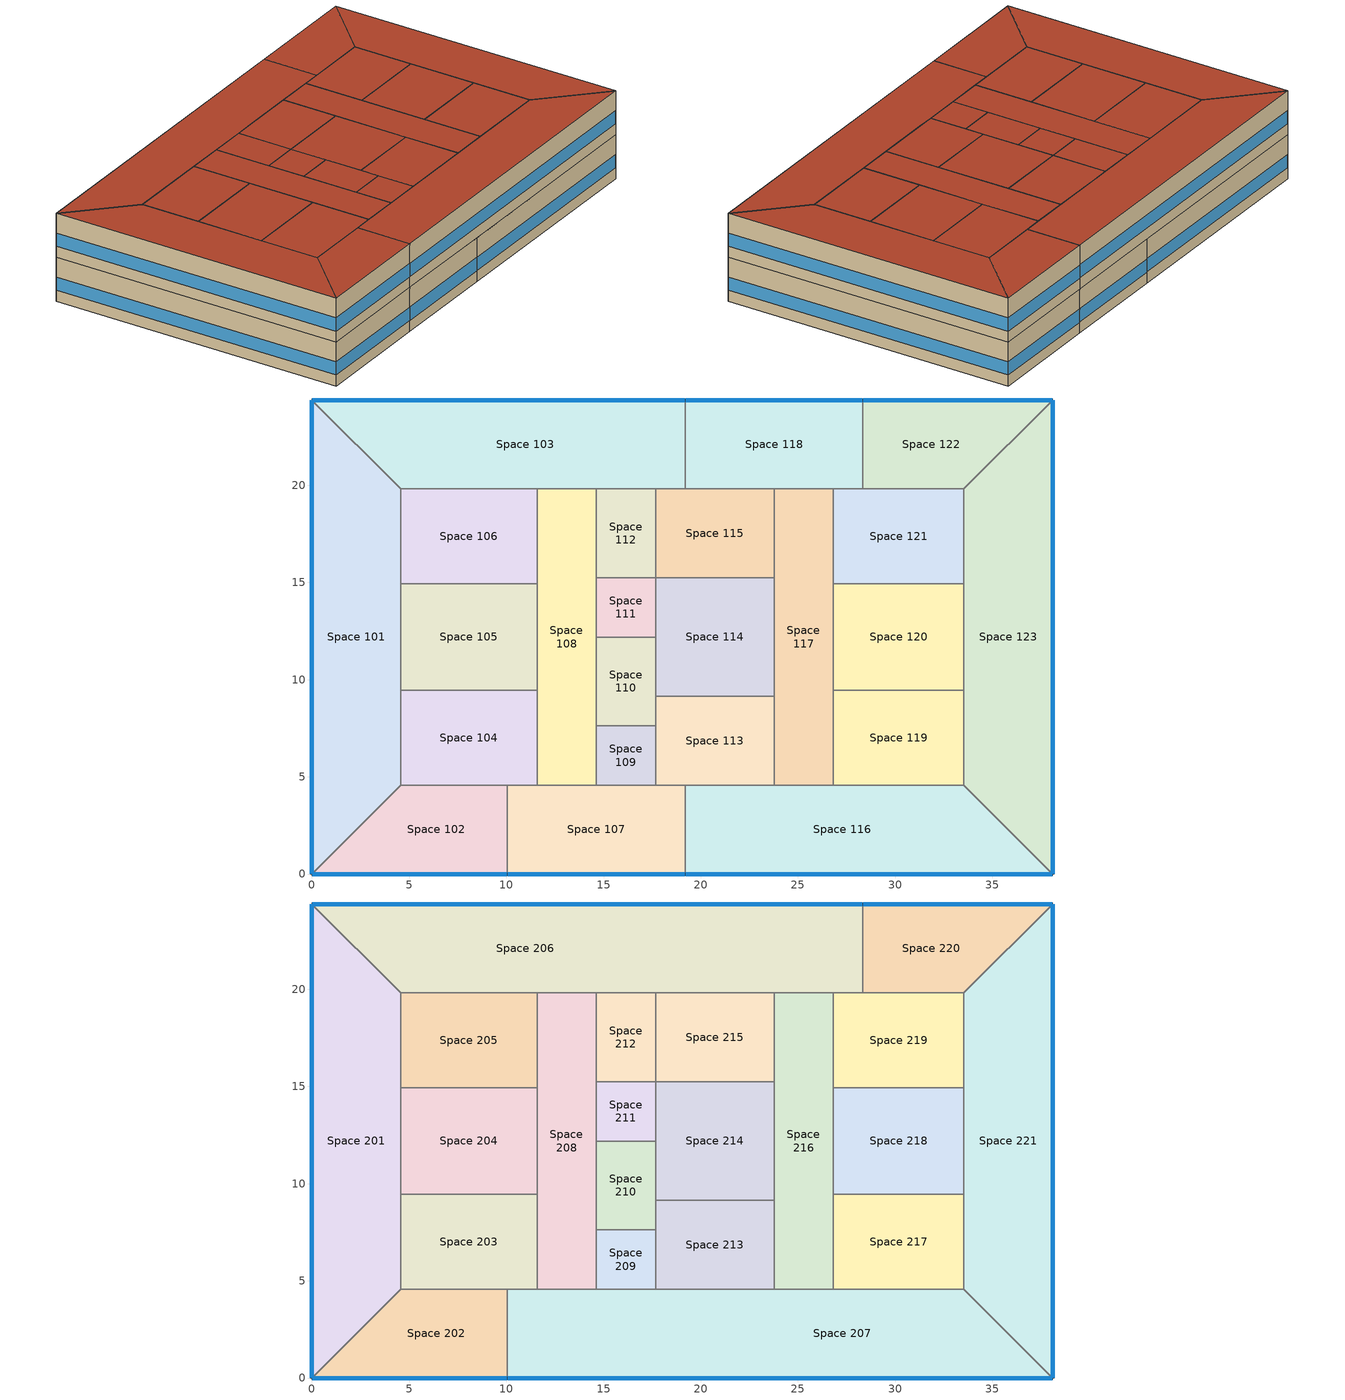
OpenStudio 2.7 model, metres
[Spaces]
Space 120
 floor ground: 33.53,14.94 33.53,9.45 26.82,9.45 26.82,14.94 z0
 wall to Space 123: 33.53,9.45 33.53,14.94 z0:3.66
 wall to Space 119: 26.82,9.45 33.53,9.45 z0:3.66
 wall to Space 117: 26.82,14.94 26.82,9.45 z0:3.66
 wall to Space 121: 33.53,14.94 26.82,14.94 z0:3.66
Space 118
 floor ground: 28.35,24.38 28.35,19.81 26.82,19.81 23.77,19.81 19.2,19.81 19.2,24.38 z0
 wall outside: 28.35,24.38 19.2,24.38 z0:3.66
 wall to Space 121: 26.82,19.81 28.35,19.81 z0:3.66
 wall to Space 117: 23.77,19.81 26.82,19.81 z0:3.66
 wall to Space 115: 19.2,19.81 23.77,19.81 z0:3.66
 wall to Space 122: 28.35,19.81 28.35,24.38 z0:3.66
 wall to Space 103: 19.2,24.38 19.2,19.81 z0:3.66
 window: 28.32,24.38 19.23,24.38 z0.91:2.02
Space 112
 floor ground: 17.68,19.81 17.68,15.24 14.63,15.24 14.63,19.81 z0
 wall to Space 108: 14.63,19.81 14.63,15.24 z0:3.66
 wall to Space 103: 17.68,19.81 14.63,19.81 z0:3.66
 wall to Space 115: 17.68,15.24 17.68,19.81 z0:3.66
 wall to Space 111: 14.63,15.24 17.68,15.24 z0:3.66
Space 115
 floor ground: 23.77,19.81 23.77,15.24 17.68,15.24 17.68,19.81 19.2,19.81 z0
 wall to Space 117: 23.77,15.24 23.77,19.81 z0:3.66
 wall to Space 114: 17.68,15.24 23.77,15.24 z0:3.66
 wall to Space 103: 19.2,19.81 17.68,19.81 z0:3.66
Space 114
 floor ground: 23.77,15.24 23.77,9.14 17.68,9.14 17.68,12.19 17.68,15.24 z0
 wall to Space 110: 17.68,12.19 17.68,9.14 z0:3.66
 wall to Space 111: 17.68,15.24 17.68,12.19 z0:3.66
 wall to Space 117: 23.77,9.14 23.77,15.24 z0:3.66
 wall to Space 113: 17.68,9.14 23.77,9.14 z0:3.66
Space 113
 floor ground: 23.77,9.14 23.77,4.57 19.2,4.57 17.68,4.57 17.68,7.62 17.68,9.14 z0
 wall to Space 116: 19.2,4.57 23.77,4.57 z0:3.66
 wall to Space 107: 17.68,4.57 19.2,4.57 z0:3.66
 wall to Space 109: 17.68,7.62 17.68,4.57 z0:3.66
 wall to Space 110: 17.68,9.14 17.68,7.62 z0:3.66
 wall to Space 117: 23.77,4.57 23.77,9.14 z0:3.66
Space 123
 floor ground: 38.1,24.38 38.1,0 33.53,4.57 33.53,9.45 33.53,14.94 33.53,19.81 z0
 wall outside: 38.1,0 38.1,24.38 z0:3.66
 wall to Space 116: 33.53,4.57 38.1,0 z0:3.66
 wall to Space 119: 33.53,9.45 33.53,4.57 z0:3.66
 wall to Space 121: 33.53,19.81 33.53,14.94 z0:3.66
 wall to Space 122: 38.1,24.38 33.53,19.81 z0:3.66
 window: 38.1,0.03 38.1,24.36 z0.91:2.01
Space 121
 floor ground: 33.53,19.81 33.53,14.94 26.82,14.94 26.82,19.81 28.35,19.81 z0
 wall to Space 117: 26.82,19.81 26.82,14.94 z0:3.66
 wall to Space 122: 33.53,19.81 28.35,19.81 z0:3.66
Space 111
 floor ground: 17.68,15.24 17.68,12.19 14.63,12.19 14.63,15.24 z0
 wall to Space 110: 14.63,12.19 17.68,12.19 z0:3.66
 wall to Space 108: 14.63,15.24 14.63,12.19 z0:3.66
Space 106
 floor ground: 11.58,19.81 11.58,14.94 4.57,14.94 4.57,19.81 z0
 wall to Space 108: 11.58,14.94 11.58,19.81 z0:3.66
 wall to Space 105: 4.57,14.94 11.58,14.94 z0:3.66
 wall to Space 101: 4.57,19.81 4.57,14.94 z0:3.66
 wall to Space 103: 11.58,19.81 4.57,19.81 z0:3.66
Space 108
 floor ground: 14.63,19.81 14.63,15.24 14.63,12.19 14.63,7.62 14.63,4.57 11.58,4.57 11.58,9.45 11.58,14.94 11.58,19.81 z0
 wall to Space 109: 14.63,4.57 14.63,7.62 z0:3.66
 wall to Space 110: 14.63,7.62 14.63,12.19 z0:3.66
 wall to Space 107: 11.58,4.57 14.63,4.57 z0:3.66
 wall to Space 104: 11.58,9.45 11.58,4.57 z0:3.66
 wall to Space 105: 11.58,14.94 11.58,9.45 z0:3.66
 wall to Space 103: 14.63,19.81 11.58,19.81 z0:3.66
Space 116
 floor ground: 19.2,0 19.2,4.57 23.77,4.57 26.82,4.57 33.53,4.57 38.1,0 z0
 wall outside: 19.2,0 38.1,0 z0:3.66
 wall to Space 119: 33.53,4.57 26.82,4.57 z0:3.66
 wall to Space 107: 19.2,4.57 19.2,0 z0:3.66
 wall to Space 117: 26.82,4.57 23.77,4.57 z0:3.66
 window: 19.23,0 38.07,0 z0.91:2.01
Space 105
 floor ground: 11.58,14.94 11.58,9.45 4.57,9.45 4.57,14.94 z0
 wall to Space 104: 4.57,9.45 11.58,9.45 z0:3.66
 wall to Space 101: 4.57,14.94 4.57,9.45 z0:3.66
Space 117
 floor ground: 26.82,19.81 26.82,14.94 26.82,9.45 26.82,4.57 23.77,4.57 23.77,9.14 23.77,15.24 23.77,19.81 z0
 wall to Space 119: 26.82,4.57 26.82,9.45 z0:3.66
Space 109
 floor ground: 17.68,7.62 17.68,4.57 14.63,4.57 14.63,7.62 z0
 wall to Space 110: 17.68,7.62 14.63,7.62 z0:3.66
 wall to Space 107: 14.63,4.57 17.68,4.57 z0:3.66
Space 107
 floor ground: 10.06,0 10.06,4.57 11.58,4.57 14.63,4.57 17.68,4.57 19.2,4.57 19.2,0 z0
 wall outside: 10.06,0 19.2,0 z0:3.66
 wall to Space 102: 10.06,4.57 10.06,0 z0:3.66
 wall to Space 104: 11.58,4.57 10.06,4.57 z0:3.66
 window: 10.08,0 19.18,0 z0.91:2.02
Space 122
 floor ground: 38.1,24.38 33.53,19.81 28.35,19.81 28.35,24.38 z0
 wall outside: 38.1,24.38 28.35,24.38 z0:3.66
 window: 38.07,24.38 28.37,24.38 z0.91:2.02
Space 101
 floor ground: 0,24.38 4.57,19.81 4.57,14.94 4.57,9.45 4.57,4.57 0,0 z0
 wall outside: 0,24.38 0,0 z0:3.66
 wall to Space 104: 4.57,4.57 4.57,9.45 z0:3.66
 wall to Space 102: 0,0 4.57,4.57 z0:3.66
 wall to Space 103: 4.57,19.81 0,24.38 z0:3.66
 window: 0,24.36 0,0.03 z0.91:2.01
Space 102
 floor ground: 0,0 4.57,4.57 10.06,4.57 10.06,0 z0
 wall outside: 0,0 10.06,0 z0:3.66
 wall to Space 104: 10.06,4.57 4.57,4.57 z0:3.66
 window: 0.03,0 10.03,0 z0.91:2.02
Space 104
 floor ground: 11.58,9.45 11.58,4.57 10.06,4.57 4.57,4.57 4.57,9.45 z0
Space 119
 floor ground: 33.53,9.45 33.53,4.57 26.82,4.57 26.82,9.45 z0
Space 103
 floor ground: 17.68,19.81 14.63,19.81 11.58,19.81 4.57,19.81 0,24.38 19.2,24.38 19.2,19.81 z0
 wall outside: 19.2,24.38 0,24.38 z0:3.66
 window: 19.18,24.38 0.03,24.38 z0.91:2.01
Space 110
 floor ground: 17.68,12.19 17.68,9.14 17.68,7.62 14.63,7.62 14.63,12.19 z0
Space 220
 floor to Space 122: 38.1,24.38 33.53,19.81 28.35,19.81 28.35,24.38 z3.66
 wall outside: 38.1,24.38 28.35,24.38 z3.66:7.32
 wall to Space 221: 33.53,19.81 38.1,24.38 z3.66:7.32
 wall to Space 219: 28.35,19.81 33.53,19.81 z3.66:7.32
 wall to Space 206: 28.35,24.38 28.35,19.81 z3.66:7.32
 window: 38.07,24.38 28.37,24.38 z4.57:5.68
 roof outside: 28.35,24.38 28.35,19.81 33.53,19.81 38.1,24.38 z7.32
Space 213
 floor to Space 113: 23.77,9.14 23.77,4.57 19.2,4.57 17.68,4.57 17.68,7.62 17.68,9.14 z3.66
 wall to Space 210: 17.68,9.14 17.68,7.62 z3.66:7.32
 wall to Space 214: 23.77,9.14 17.68,9.14 z3.66:7.32
 wall to Space 216: 23.77,4.57 23.77,9.14 z3.66:7.32
 wall to Space 207: 17.68,4.57 19.2,4.57 23.77,4.57 z3.66:7.32
 wall to Space 209: 17.68,7.62 17.68,4.57 z3.66:7.32
 roof outside: 17.68,9.14 17.68,7.62 17.68,4.57 19.2,4.57 23.77,4.57 23.77,9.14 z7.32
Space 212
 floor to Space 112: 17.68,19.81 17.68,15.24 14.63,15.24 14.63,19.81 z3.66
 wall to Space 215: 17.68,15.24 17.68,19.81 z3.66:7.32
 wall to Space 211: 14.63,15.24 17.68,15.24 z3.66:7.32
 wall to Space 208: 14.63,19.81 14.63,15.24 z3.66:7.32
 wall to Space 206: 17.68,19.81 14.63,19.81 z3.66:7.32
 roof outside: 14.63,19.81 14.63,15.24 17.68,15.24 17.68,19.81 z7.32
Space 210
 floor to Space 110: 17.68,12.19 17.68,9.14 17.68,7.62 14.63,7.62 14.63,12.19 z3.66
 wall to Space 214: 17.68,9.14 17.68,12.19 z3.66:7.32
 wall to Space 211: 17.68,12.19 14.63,12.19 z3.66:7.32
 wall to Space 209: 14.63,7.62 17.68,7.62 z3.66:7.32
 wall to Space 208: 14.63,12.19 14.63,7.62 z3.66:7.32
 roof outside: 14.63,12.19 14.63,7.62 17.68,7.62 17.68,9.14 17.68,12.19 z7.32
Space 209
 floor to Space 109: 17.68,7.62 17.68,4.57 14.63,4.57 14.63,7.62 z3.66
 wall to Space 207: 14.63,4.57 17.68,4.57 z3.66:7.32
 wall to Space 208: 14.63,7.62 14.63,4.57 z3.66:7.32
 roof outside: 14.63,7.62 14.63,4.57 17.68,4.57 17.68,7.62 z7.32
Space 204
 floor to Space 105: 11.58,14.94 11.58,9.45 4.57,9.45 4.57,14.94 z3.66
 wall to Space 208: 11.58,9.45 11.58,14.94 z3.66:7.32
 wall to Space 203: 4.57,9.45 11.58,9.45 z3.66:7.32
 wall to Space 201: 4.57,14.94 4.57,9.45 z3.66:7.32
 wall to Space 205: 11.58,14.94 4.57,14.94 z3.66:7.32
 roof outside: 4.57,14.94 4.57,9.45 11.58,9.45 11.58,14.94 z7.32
Space 201
 floor to Space 101: 0,24.38 4.57,19.81 4.57,14.94 4.57,9.45 4.57,4.57 0,0 z3.66
 wall outside: 0,24.38 0,0 z3.66:7.32
 wall to Space 206: 4.57,19.81 0,24.38 z3.66:7.32
 wall to Space 205: 4.57,14.94 4.57,19.81 z3.66:7.32
 wall to Space 203: 4.57,4.57 4.57,9.45 z3.66:7.32
 wall to Space 202: 0,0 4.57,4.57 z3.66:7.32
 window: 0,24.36 0,0.03 z4.57:5.67
 roof outside: 0,0 4.57,4.57 4.57,9.45 4.57,14.94 4.57,19.81 0,24.38 z7.32
Space 217
 floor to Space 119: 33.53,9.45 33.53,4.57 26.82,4.57 26.82,9.45 z3.66
 wall to Space 221: 33.53,4.57 33.53,9.45 z3.66:7.32
 wall to Space 207: 26.82,4.57 33.53,4.57 z3.66:7.32
 wall to Space 216: 26.82,9.45 26.82,4.57 z3.66:7.32
 wall to Space 218: 33.53,9.45 26.82,9.45 z3.66:7.32
 roof outside: 26.82,9.45 26.82,4.57 33.53,4.57 33.53,9.45 z7.32
Space 221
 floor to Space 123: 38.1,24.38 38.1,0 33.53,4.57 33.53,9.45 33.53,14.94 33.53,19.81 z3.66
 wall outside: 38.1,0 38.1,24.38 z3.66:7.32
 wall to Space 207: 33.53,4.57 38.1,0 z3.66:7.32
 wall to Space 218: 33.53,14.94 33.53,9.45 z3.66:7.32
 wall to Space 219: 33.53,19.81 33.53,14.94 z3.66:7.32
 window: 38.1,0.03 38.1,24.36 z4.57:5.67
 roof outside: 33.53,19.81 33.53,14.94 33.53,9.45 33.53,4.57 38.1,0 38.1,24.38 z7.32
Space 206
 floor to Space 103: 19.2,24.38 19.2,19.81 4.57,19.81 0,24.38 z3.66
 floor to Space 118: 28.35,24.38 28.35,19.81 19.2,19.81 19.2,24.38 z3.66
 wall outside: 28.35,24.38 0,24.38 z3.66:7.32
 wall to Space 216: 23.77,19.81 26.82,19.81 z3.66:7.32
 wall to Space 215: 17.68,19.81 19.2,19.81 23.77,19.81 z3.66:7.32
 wall to Space 208: 11.58,19.81 14.63,19.81 z3.66:7.32
 wall to Space 205: 4.57,19.81 11.58,19.81 z3.66:7.32
 wall to Space 219: 26.82,19.81 28.35,19.81 z3.66:7.32
 window: 28.32,24.38 0.03,24.38 z4.57:5.67
 roof outside: 28.35,19.81 28.35,24.38 0,24.38 4.57,19.81 11.58,19.81 14.63,19.81 17.68,19.81 19.2,19.81 23.77,19.81 26.82,19.81 z7.32
Space 205
 floor to Space 106: 11.58,19.81 11.58,14.94 4.57,14.94 4.57,19.81 z3.66
 wall to Space 208: 11.58,14.94 11.58,19.81 z3.66:7.32
 roof outside: 4.57,19.81 4.57,14.94 11.58,14.94 11.58,19.81 z7.32
Space 214
 floor to Space 114: 23.77,15.24 23.77,9.14 17.68,9.14 17.68,12.19 17.68,15.24 z3.66
 wall to Space 216: 23.77,9.14 23.77,15.24 z3.66:7.32
 wall to Space 211: 17.68,15.24 17.68,12.19 z3.66:7.32
 wall to Space 215: 23.77,15.24 17.68,15.24 z3.66:7.32
 roof outside: 17.68,15.24 17.68,12.19 17.68,9.14 23.77,9.14 23.77,15.24 z7.32
Space 215
 floor to Space 115: 23.77,19.81 23.77,15.24 17.68,15.24 17.68,19.81 19.2,19.81 z3.66
 wall to Space 216: 23.77,15.24 23.77,19.81 z3.66:7.32
 roof outside: 19.2,19.81 17.68,19.81 17.68,15.24 23.77,15.24 23.77,19.81 z7.32
Space 216
 floor to Space 117: 26.82,19.81 26.82,14.94 26.82,9.45 26.82,4.57 23.77,4.57 23.77,9.14 23.77,15.24 23.77,19.81 z3.66
 wall to Space 219: 26.82,14.94 26.82,19.81 z3.66:7.32
 wall to Space 218: 26.82,9.45 26.82,14.94 z3.66:7.32
 wall to Space 207: 23.77,4.57 26.82,4.57 z3.66:7.32
 roof outside: 23.77,19.81 23.77,15.24 23.77,9.14 23.77,4.57 26.82,4.57 26.82,9.45 26.82,14.94 26.82,19.81 z7.32
Space 218
 floor to Space 120: 33.53,14.94 33.53,9.45 26.82,9.45 26.82,14.94 z3.66
 wall to Space 219: 33.53,14.94 26.82,14.94 z3.66:7.32
 roof outside: 26.82,14.94 26.82,9.45 33.53,9.45 33.53,14.94 z7.32
Space 208
 floor to Space 108: 14.63,19.81 14.63,15.24 14.63,12.19 14.63,7.62 14.63,4.57 11.58,4.57 11.58,9.45 11.58,14.94 11.58,19.81 z3.66
 wall to Space 211: 14.63,12.19 14.63,15.24 z3.66:7.32
 wall to Space 207: 11.58,4.57 14.63,4.57 z3.66:7.32
 wall to Space 203: 11.58,9.45 11.58,4.57 z3.66:7.32
 roof outside: 11.58,19.81 11.58,14.94 11.58,9.45 11.58,4.57 14.63,4.57 14.63,7.62 14.63,12.19 14.63,15.24 14.63,19.81 z7.32
Space 211
 floor to Space 111: 17.68,15.24 17.68,12.19 14.63,12.19 14.63,15.24 z3.66
 roof outside: 14.63,15.24 14.63,12.19 17.68,12.19 17.68,15.24 z7.32
Space 219
 floor to Space 121: 33.53,19.81 33.53,14.94 26.82,14.94 26.82,19.81 28.35,19.81 z3.66
 roof outside: 28.35,19.81 26.82,19.81 26.82,14.94 33.53,14.94 33.53,19.81 z7.32
Space 207
 floor to Space 116: 33.53,4.57 38.1,0 19.2,0 19.2,4.57 z3.66
 floor to Space 107: 19.2,4.57 19.2,0 10.06,0 10.06,4.57 z3.66
 wall outside: 10.06,0 38.1,0 z3.66:7.32
 wall to Space 203: 11.58,4.57 10.06,4.57 z3.66:7.32
 wall to Space 202: 10.06,4.57 10.06,0 z3.66:7.32
 window: 10.08,0 38.07,0 z4.57:5.67
 roof outside: 26.82,4.57 23.77,4.57 19.2,4.57 17.68,4.57 14.63,4.57 11.58,4.57 10.06,4.57 10.06,0 38.1,0 33.53,4.57 z7.32
Space 203
 floor to Space 104: 11.58,9.45 11.58,4.57 10.06,4.57 4.57,4.57 4.57,9.45 z3.66
 wall to Space 202: 4.57,4.57 10.06,4.57 z3.66:7.32
 roof outside: 4.57,9.45 4.57,4.57 10.06,4.57 11.58,4.57 11.58,9.45 z7.32
Space 202
 floor to Space 102: 0,0 4.57,4.57 10.06,4.57 10.06,0 z3.66
 wall outside: 0,0 10.06,0 z3.66:7.32
 window: 0.03,0 10.03,0 z4.57:5.67
 roof outside: 10.06,0 10.06,4.57 4.57,4.57 0,0 z7.32
[Building]
Building 1: Default Construction Set=90.1-2004 - Office - ASHRAE 169-2006-5B
[Site]
Chula Vista Brown Field Naas: Latitude {deg}=32.58; Longitude {deg}=-116.98; Time Zone {hr}=-8; Elevation {m}=159
[ClimateZones]
Climate Zone Institution Name 1=ASHRAE; Climate Zone Document Name 1=ANSI/ASHRAE Standard 169; Climate Zone Document Year 1=2006; Climate Zone Value 1=0A; Climate Zone Institution Name 2=CEC; Climate Zone Document Name 2=California Climate Zone Descriptions; Climate Zone Document Year 2=1995; Climate Zone Value 2=1
[Site:WaterMainsTemperature]
Calculation Method=Correlation; Annual Average Outdoor Air Temperature {C}=27.0917; Maximum Difference In Monthly Average Outdoor Air Temperatures {deltaC}=16.8
[SizingPeriod:DesignDay] Barometric Pressure {Pa}=101253; Sky Clearness=0; Rain Indicator=0; Snow Indicator=0; Day of Month=21; Daylight Saving Time Indicator=0; Dry-Bulb Temperature Range Modifier Type=DefaultMultipliers
Name | Maximum Dry-Bulb Temperature {C} | Daily Dry-Bulb Temperature Range {deltaC} | Humidity Indicating Conditions at Maximum Dry-Bulb | Wind Speed {m/s} | Wind Direction {deg} | Month | Day Type | Humidity Indicating Type | Solar Model Indicator | ASHRAE Taub | ASHRAE Taud
HANOI Ann Clg .4% Condns Enth=>MDB | 32.5 | 7 | 97000 | 2.3 | 230 | 6 | SummerDesignDay | Enthalpy | ASHRAETau | 0.637 | 1.667
HANOI Ann Clg .4% Condns DP=>MDB | 31.2 | 7 | 28.8 | 2.3 | 230 | 6 | SummerDesignDay | Dewpoint | ASHRAETau | 0.637 | 1.667
HANOI Ann Clg .4% Condns WB=>MDB | 32.6 | 7 | 29.3 | 2.3 | 230 | 6 | SummerDesignDay | Wetbulb | ASHRAETau | 0.637 | 1.667
HANOI Ann Clg .4% Condns DB=>MWB | 35.7 | 7 | 27.5 | 2.3 | 230 | 6 | SummerDesignDay | Wetbulb | ASHRAETau | 0.637 | 1.667
HANOI Ann Htg Wind 99.6% Condns WS=>MCDB | 18.5 | 0 | 18.5 | 7.6 | 50 | 1 | WinterDesignDay | Wetbulb | ASHRAEClearSky
HANOI Ann Hum_n 99.6% Condns DP=>MCDB | 14.8 | 0 | 3.2 | 2.6 | 50 | 1 | WinterDesignDay | Dewpoint | ASHRAEClearSky
HANOI Ann Htg 99.6% Condns DB | 10 | 0 | 10 | 2.6 | 50 | 1 | WinterDesignDay | Wetbulb | ASHRAEClearSky
[Material:NoMass] Roughness=Smooth; Thermal Absorptance=0.9; Solar Absorptance=0.7
Name | Thermal Resistance {m2-K/W} | Visible Absorptance
Typical Insulation R-8.93 67 | 1.57183 | 0.7
Typical Carpet Pad; CP02 CARPET PAD 2 | 0.21648 | 0.8
Typical Insulation R-14.76 164 | 2.59864 | 0.7
Typical Insulation R-0.58 181 | 0.101875 | 0.7
Typical Insulation R-0.54 1 | 0.0945033 | 0.7
Typical Insulation R-9.73 10 | 1.71283 | 0.7
[WindowMaterial:Glazing] Optical Data Type=SpectralAverage; Infrared Transmittance at Normal Incidence=0; Front Side Infrared Hemispherical Emissivity=0.84; Back Side Infrared Hemispherical Emissivity=0.84; Conductivity {W/m-K}=0.9; Dirt Correction Factor for Solar and Visible Transmittance=1; Solar Diffusing=No
Name | Thickness {m} | Solar Transmittance at Normal Incidence | Front Side Solar Reflectance at Normal Incidence | Back Side Solar Reflectance at Normal Incidence | Visible Transmittance at Normal Incidence | Front Side Visible Reflectance at Normal Incidence | Back Side Visible Reflectance at Normal Incidence
BLUE 6MM | 0.006 | 0.48 | 0.05 | 0.05 | 0.57 | 0.06 | 0.06
CLEAR 6MM | 0.006 | 0.775 | 0.071 | 0.071 | 0.881 | 0.08 | 0.08
Clear 3mm 1 | 0.003 | 0.837 | 0.075 | 0.075 | 0.898 | 0.081 | 0.081
[WindowMaterial:Blind]
Window Material Blind 1: Slat Width {m}=0.025; Slat Separation {m}=0.01875; Front Side Slat Beam Solar Reflectance=0.5; Back Side Slat Beam Solar Reflectance=0.5; Front Side Slat Diffuse Solar Reflectance=0.5; Back Side Slat Diffuse Solar Reflectance=0.5; Slat Beam Visible Transmittance=0
[WindowMaterial:SimpleGlazingSystem]
U 1.17 SHGC 0.49 Simple Glazing U-1.17 SHGC 0.0 51: U-Factor {W/m2-K}=6.64357; Solar Heat Gain Coefficient=0.49; Visible Transmittance=0.38
[DefaultSurfaceConstructions]
Name | Floor Construction | Wall Construction | Roof Ceiling Construction
Default Surface Constructions 718 | Typical Insulated Exterior Mass Floor R-11.49 67 | Typical Insulated Steel Framed Exterior Wall R-11.9 | Typical IEAD Roof R-15.87 164
Default Surface Constructions 719 | Typical Interior Floor | Typical Interior Wall | Typical Interior Ceiling
Default Surface Constructions 720 | Typical Insulated Carpeted 6in Slab Floor | Typical Insulated Basement Mass Wall
[DefaultSubSurfaceConstructions]
Name | Fixed Window Construction | Operable Window Construction | Door Construction | Glass Door Construction | Overhead Door Construction | Skylight Construction | Tubular Daylight Dome Construction | Tubular Daylight Diffuser Construction
Default Sub Surface Constructions 479 | U 0.57 SHGC 0.49 Dbl Blue 6mm/6mm Air | U 0.57 SHGC 0.49 Dbl Blue 6mm/6mm Air | Typical Insulated Metal Door R-1.43 181 | U 0.57 SHGC 0.49 Dbl Blue 6mm/6mm Air | Typical Overhead Door | U 1.17 SHGC 0.49 Simple Glazing Skylight U-1.17 SHGC 0.0 51 | Typical Interior Window | Typical Interior Window
Default Sub Surface Constructions 480 | Typical Interior Window | Typical Interior Window | Typical Interior Door
[DefaultConstructionSet]
90.1-2004 - Office - ASHRAE 169-2006-5B: Default Exterior Surface Constructions=Default Surface Constructions 718; Default Interior Surface Constructions=Default Surface Constructions 719; Default Ground Contact Surface Constructions=Default Surface Constructions 720; Default Exterior SubSurface Constructions=Default Sub Surface Constructions 479; Default Interior SubSurface Constructions=Default Sub Surface Constructions 480; Interior Partition Construction=Typical Interior Partition
[Construction]
Typical Interior Partition; Typical Interior Door: G05 25mm wood
Typical Insulated Exterior Mass Floor R-11.49 67: Typical Insulation R-8.93 67, 4 in. Normalweight Concrete Floor, Typical Carpet Pad
Typical IEAD Roof R-15.87 164: Roof Membrane, Typical Insulation R-14.76 164, Metal Roof Surface
Typical Interior Floor: 100mm Normalweight concrete floor, CP02 CARPET PAD 2
Typical Interior Wall: G01 13mm gypsum board, G01 13mm gypsum board
Typical Interior Ceiling: CP02 CARPET PAD 2, 100mm Normalweight concrete floor
Typical Insulated Carpeted 6in Slab Floor: 6 in. Normalweight Concrete Floor, Typical Carpet Pad
Typical Insulated Basement Mass Wall: 8 in. Concrete Block Basement Wall
U 0.57 SHGC 0.49 Dbl Blue 6mm/6mm Air: BLUE 6MM, AIR 6MM, CLEAR 6MM
Typical Insulated Metal Door R-1.43 181: F08 Metal surface, Typical Insulation R-0.58 181
Typical Overhead Door: Typical Insulation R-0.54 1
U 1.17 SHGC 0.49 Simple Glazing Skylight U-1.17 SHGC 0.0 51: U 1.17 SHGC 0.49 Simple Glazing U-1.17 SHGC 0.0 51
Typical Interior Window: Clear 3mm 1
Typical Insulated Steel Framed Exterior Wall R-11.9: 25mm Stucco, 5/8 in. Gypsum Board, Typical Insulation R-9.73 10, 5/8 in. Gypsum Board
[Material]
Name | Roughness | Thickness {m} | Conductivity {W/m-K} | Density {kg/m3} | Specific Heat {J/kg-K} | Thermal Absorptance | Solar Absorptance | Visible Absorptance
G05 25mm wood | MediumSmooth | 0.0254 | 0.15 | 608 | 1630 | 0.9 | 0.5 | 0.5
4 in. Normalweight Concrete Floor | MediumRough | 0.1016 | 2.31 | 2322 | 832 | 0.9 | 0.7 | 0.7
Roof Membrane | VeryRough | 0.0095 | 0.16 | 1121.29 | 1460 | 0.9 | 0.7 | 0.7
Metal Roof Surface; F08 Metal surface | Smooth | 0.0008 | 45.28 | 7824 | 500 | 0.9 | 0.7 | 0.7
100mm Normalweight concrete floor | MediumRough | 0.1016 | 2.31045 | 2322 | 832.557 |  | 0 | 0
G01 13mm gypsum board | Smooth | 0.0127 | 0.160031 | 800.001 | 1090.73 | 0.9 | 0.7 | 0.5
6 in. Normalweight Concrete Floor | MediumRough | 0.1524 | 2.31 | 2322 | 832 | 0.9 | 0.7 | 0.7
8 in. Concrete Block Basement Wall | MediumRough | 0.2032 | 1.326 | 1842 | 912 | 0.9 | 0.7 | 0.7
25mm Stucco | Smooth | 0.0254 | 0.72 | 1856 | 840 | 0.9 | 0.7 | 0.7
5/8 in. Gypsum Board | MediumSmooth | 0.0159 | 0.16 | 800 | 1090 | 0.9 | 0.7 | 0.7
[WindowMaterial:Gas]
AIR 6MM: Gas Type=Air; Thickness {m}=0.0063
[DesignSpecification:OutdoorAir] Outdoor Air Method=Sum
Name | Outdoor Air Flow per Person {m3/s-person} | Outdoor Air Flow per Floor Area {m3/s-m2}
Storage Outdoor Air 1; Conference Outdoor Air 1; Lobby Outdoor Air 1; Open Office Outdoor Air 1; Private Office Outdoor Air 1 | 0.00235974 | 0.0003048
Corridor Outdoor Air 1 | 0 | 0.0003048
Lounge Outdoor Air 1 | 0.00235974 | 0.0006096
[ShadingControl]
Shading Control 1: Shading Type=InteriorBlind; Shading Device Material=Window Material Blind 1
[DefaultScheduleSet] People Activity Level Schedule=General Activity
Name | Hours of Operation Schedule | Number of People Schedule | Lighting Schedule | Electric Equipment Schedule | Infiltration Schedule
General Schedule Set | General HVAC Availability | General Occupancy | General Lighting | General Equipment | General Infiltration
24hr Schedule Set | 24 Hr Service HVAC Availability | 24 Hr Service People | 24 Hr Service Lighting | 24 Hr Service Equipment | 24 Hr Service Infiltration
High Occupancy | General HVAC Availability | High Density Occupancy | General Lighting | General Equipment | General Infiltration
[SpaceType] Standards Template=90.1-2004; Standards Building Type=Office
Name | Default Schedule Set | Design Specification Outdoor Air Object | Standards Space Type
Storage | General Schedule Set | Storage Outdoor Air 1 | Storage
Conference | High Occupancy | Conference Outdoor Air 1 | Conference
Corridor | General Schedule Set | Corridor Outdoor Air 1 | Corridor
Data | 24hr Schedule Set |  | IT_Room
Elevator | 24hr Schedule Set
Lobby | General Schedule Set | Lobby Outdoor Air 1 | Lobby
Lounge | High Occupancy | Lounge Outdoor Air 1 | BreakRoom
Mech and Elec | 24hr Schedule Set |  | Elec/MechRoom
Open Office | General Schedule Set | Open Office Outdoor Air 1 | OpenOffice
Private Office | General Schedule Set | Private Office Outdoor Air 1 | ClosedOffice
Restroom | General Schedule Set |  | Restroom
Stairway | General Schedule Set |  | Stair
[People:Definition] Number of People Calculation Method=Area/Person; Fraction Radiant=0.3
Name | Space Floor Area per Person {m2/person}
Storage People Definition; Restroom People Definition | 46.45152
Conference People Definition; Lounge People Definition | 1.85806
Corridor People Definition; Data People Definition; Elevator People Definition; Mech and Elec People Definition; Stairway People Definition | 92.90304
Lobby People Definition | 9.290304
Open Office People Definition; Private Office People Definition | 13.9355
[People] Multiplier=1
Name | People Definition | Space or SpaceType
Storage People | Storage People Definition | Storage
Conference People | Conference People Definition | Conference
Corridor People | Corridor People Definition | Corridor
Data People | Data People Definition | Data
Elevator People | Elevator People Definition | Elevator
Lobby People | Lobby People Definition | Lobby
Lounge People | Lounge People Definition | Lounge
Mech and Elec People | Mech and Elec People Definition | Mech and Elec
Open Office People | Open Office People Definition | Open Office
Private Office People | Private Office People Definition | Private Office
Restroom People | Restroom People Definition | Restroom
Stairway People | Stairway People Definition | Stairway
[Lights:Definition] Design Level Calculation Method=Watts/Area
Name | Watts per Space Floor Area {W/m2}
Storage Lights Definition; Corridor Lights Definition | 3.65973
Conference Lights Definition; Lobby Lights Definition | 8.28821
Data Lights Definition; Lounge Lights Definition | 5.05904
Elevator Lights Definition | 4.9514
Mech and Elec Lights Definition | 4.62848
Open Office Lights Definition | 3.33681
Private Office Lights Definition | 4.52084
Restroom Lights Definition | 5.48959
Stairway Lights Definition | 6.24307
[Lights] Fraction Replaceable=1; Multiplier=1
Name | Lights Definition | Space or SpaceType
Storage Lights | Storage Lights Definition | Storage
Conference Lights | Conference Lights Definition | Conference
Corridor Lights | Corridor Lights Definition | Corridor
Data Lights | Data Lights Definition | Data
Elevator Lights | Elevator Lights Definition | Elevator
Lobby Lights | Lobby Lights Definition | Lobby
Lounge Lights | Lounge Lights Definition | Lounge
Mech and Elec Lights | Mech and Elec Lights Definition | Mech and Elec
Open Office Lights | Open Office Lights Definition | Open Office
Private Office Lights | Private Office Lights Definition | Private Office
Restroom Lights | Restroom Lights Definition | Restroom
Stairway Lights | Stairway Lights Definition | Stairway
[ElectricEquipment:Definition] Design Level Calculation Method=Watts/Area
Name | Watts per Space Floor Area {W/m2}
Storage Electric Equipment Definition; Corridor Electric Equipment Definition; Restroom Electric Equipment Definition | 2.15278
Conference Electric Equipment Definition | 10.7639
Data Electric Equipment Definition | 43.0556
Lobby Electric Equipment Definition | 5.38196
Lounge Electric Equipment Definition | 16.1459
Mech and Elec Electric Equipment Definition | 8.61113
Open Office Electric Equipment Definition; Private Office Electric Equipment Definition | 11.8403
Elevator Electric Equipment Definition | 7.26564
[ElectricEquipment]
Name | Electric Equipment Definition | Space or SpaceType | Multiplier
Storage Electric Equipment | Storage Electric Equipment Definition | Storage | 1
Conference Electric Equipment | Conference Electric Equipment Definition | Conference | 1
Corridor Electric Equipment | Corridor Electric Equipment Definition | Corridor | 1
Data Electric Equipment | Data Electric Equipment Definition | Data | 1
Lobby Electric Equipment | Lobby Electric Equipment Definition | Lobby | 1
Lounge Electric Equipment | Lounge Electric Equipment Definition | Lounge | 1
Mech and Elec Electric Equipment | Mech and Elec Electric Equipment Definition | Mech and Elec | 1
Open Office Electric Equipment | Open Office Electric Equipment Definition | Open Office | 1
Private Office Electric Equipment | Private Office Electric Equipment Definition | Private Office | 1
Restroom Electric Equipment | Restroom Electric Equipment Definition | Restroom | 1
Electric Equipment 1 | Elevator Electric Equipment Definition | Elevator
[SpaceInfiltration:DesignFlowRate]
Name | Space or SpaceType | Design Flow Rate Calculation Method | Flow per Exterior Surface Area {m3/s-m2} | Flow per Space Floor Area {m3/s-m2} | Schedule
Storage Infiltration | Storage | Flow/ExteriorArea | 0.0002032
Conference Infiltration | Conference | Flow/ExteriorArea | 0.0002032
Corridor Infiltration | Corridor | Flow/ExteriorArea | 0.0002032
Data Infiltration | Data | Flow/ExteriorArea | 0.0002032
Elevator Infiltration | Elevator | Flow/ExteriorArea | 0.0002032
Lobby Infiltration | Lobby | Flow/ExteriorArea | 0.0002032
Lounge Infiltration | Lounge | Flow/ExteriorArea | 0.0002032
Mech and Elec Infiltration | Mech and Elec | Flow/ExteriorArea | 0.0002032 | 0
Open Office Infiltration | Open Office | Flow/ExteriorArea | 0.0002032
Private Office Infiltration | Private Office | Flow/ExteriorArea | 0.0002032
Restroom Infiltration | Restroom | Flow/ExteriorArea | 0.0002032
Stairway Infiltration | Stairway | Flow/ExteriorArea | 0.0002032
189.1-2009 - Office - BreakRoom - CZ1-3 Infiltration | Mech and Elec | Flow/Area | 0 | 0.001524 | Sizing Infiltation
[AvailabilityManager:NightCycle] Control Type=CycleOnAny; Thermostat Tolerance {deltaC}=1; Cycling Run Time {s}=3600
Availability Manager Night Cycle 1; Availability Manager Night Cycle 2; Availability Manager Night Cycle 3; Availability Manager Night Cycle 4; Availability Manager Night Cycle 5; Availability Manager Night Cycle 6; Availability Manager Night Cycle 7; Availability Manager Night Cycle 8; Availability Manager Night Cycle 9
[Space]
Name | Space Type | Building Story
Space 221; Space 218; Space 201; Space 204; Space 203; Space 219 | Open Office | Story 2
Space 220; Space 202 | Conference | Story 2
Space 215 | Storage | Story 2
Space 213 | Stairway | Story 2
Space 211 | Data | Story 2
Space 210 | Restroom | Story 2
Space 206; Space 205; Space 207; Space 217 | Private Office | Story 2
Space 214 | Mech and Elec | Story 2
Space 123; Space 120; Space 104; Space 121; Space 101; Space 105 | Open Office | Story 1
Space 212 | Lounge | Story 2
Space 119; Space 116; Space 103; Space 106 | Private Office | Story 1
Space 110 | Restroom | Story 1
Space 209 | Elevator | Story 2
Space 115 | Storage | Story 1
Space 117; Space 108 | Corridor | Story 1
Space 112 | Lounge | Story 1
Space 109 | Elevator | Story 1
Space 118; Space 107 | Lobby | Story 1
Space 114 | Mech and Elec | Story 1
Space 102; Space 122 | Conference | Story 1
Space 111 | Data | Story 1
Space 216; Space 208 | Corridor | Story 2
Space 113 | Stairway | Story 1
[BuildingStory] Nominal Floor to Floor Height {m}=3.6576; Nominal Floor to Ceiling Height {m}=3.6576
Name | Nominal Z Coordinate {m}
Story 2 | 3.6576
Story 1 | 0
[Schedule:Ruleset]
Name | Default Day Schedule | Summer Design Day Schedule | Winter Design Day Schedule
General Activity | General Activity Default
General Equipment | General Equipment Default | General Equipment Summer Design Day 3 | General Equipment Winter Design Day 3
General Lighting | General Lighting Default | General Lighting Summer Design Day 3 | General Lighting Winter Design Day 3
General Occupancy | General Occupancy Default | General Occupancy Summer Design Day 3 | General Occupancy Winter Design Day 3
General Infiltration | General Infiltration Default | General Infiltration Summer Design Day 3 | General Infiltration Winter Design Day 3
General HVAC Availability | General HVAC Availability Default | General HVAC Availability Summer Design Day 3 | General HVAC Availability Winter Design Day 3
24 Hr Service Equipment | 24 Hr Service Equipment Default | 24 Hr Service Equipment Summer Design Day 3 | 24 Hr Service Equipment Winter Design Day 3
24 Hr Service Lighting | 24 Hr Service Lighting Default | 24 Hr Service Lighting Summer Design Day 3 | 24 Hr Service Lighting Winter Design Day 3
24 Hr Service Infiltration | 24 Hr Service Infiltration Default | 24 Hr Service Infiltration Summer Design Day 3 | 24 Hr Service Infiltration Winter Design Day 3
24 Hr Service HVAC Availability | 24 Hr Service HVAC Availability Default | 24 Hr Service HVAC Availability Summer Design Day 3 | 24 Hr Service HVAC Availability Winter Design Day 3
24 Hr Service People | Schedule Day 1
High Density Occupancy | Schedule Day 7 | Schedule Day 9 | Schedule Day 10
Sizing Infiltation | Schedule Day 44 | Schedule Day 46 | Schedule Day 47
[Schedule:Day]
General Activity Default: 24, 0, 450
General Equipment Default: 8, 0, 0.1, 9, 0, 0.4, 12, 0, 0.65, 13, 0, 0.5, 16, 0, 0.65, 17, 0, 0.4, 18, 0, 0.2, 24, 0, 0.1
General Lighting Default: 4, 0, 0, 5, 0, 0.043, 6, 0, 0.116, 7, 0, 0.191, 8, 0, 0.359, 17, 0, 0.48, 18, 0, 0.332, 19, 0, 0.197, 20, 0, 0.077, 21, 0, 0.042, 22, 0, 0.149, 23, 0, 0.073, 24, 0, 0.027
General Occupancy Default: 6, 0, 0, 7, 0, 0.1, 8, 0, 0.2, 12, 0, 0.95, 13, 0, 0.5, 17, 0, 0.95, 18, 0, 0.3, 22, 0, 0.1, 24, 0, 0.05
General Occupancy Sat Day; General Occupancy Sat Day 1: 6, 0, 0, 8, 0, 0.1, 12, 0, 0.3, 17, 0, 0.1, 19, 0, 0.05, 24, 0, 0
General Occupancy Sun Day; General Occupancy Sun Day 1: 6, 0, 0, 18, 0, 0.05, 24, 0, 0
General Infiltration Default: 6, 0, 1, 22, 0, 0.25, 24, 0, 1
General HVAC Availability Default: 6, 0, 0, 22, 0, 1, 24, 0, 0
24 Hr Service Equipment Default; 24 Hr Service HVAC Availability Default; General Equipment Summer Design Day 3; General Lighting Summer Design Day 3; General Occupancy Summer Design Day 3; General Infiltration Sun Day 1; General Infiltration Winter Design Day 3; General Infiltration Summer Design Day 3; General HVAC Availability Winter Design Day 3; General HVAC Availability Summer Design Day 3; 24 Hr Service Equipment Sat Day 1; 24 Hr Service Equipment Sun Day 1; 24 Hr Service Equipment Summer Design Day 3; 24 Hr Service Lighting Summer Design Day 3; 24 Hr Service Infiltration Winter Design Day 3; 24 Hr Service Infiltration Summer Design Day 3; 24 Hr Service HVAC Availability Sat Day 1; 24 Hr Service HVAC Availability Sun Day 1; 24 Hr Service HVAC Availability Winter Design Day 3; 24 Hr Service HVAC Availability Summer Design Day 3; Schedule Day 9; Schedule Day 46; Schedule Day 47: 24, 0, 1
24 Hr Service Lighting Default; 24 Hr Service Lighting Sat Day 1; 24 Hr Service Lighting Sun Day 1; Schedule Day 1: 24, 0, 0.05
24 Hr Service Infiltration Default; 24 Hr Service Infiltration Sat Day 1; 24 Hr Service Infiltration Sun Day 1: 24, 0, 0.25
General Equipment Sat Day 1: 8, 0, 0.1, 14, 0, 0.2, 24, 0, 0.1
General Equipment Sun Day 1: 24, 0, 0.1
General Equipment Winter Design Day 3; General Lighting Sun Day 1; General Lighting Winter Design Day 3; General Occupancy Winter Design Day 3; General HVAC Availability Sun Day 1; 24 Hr Service Equipment Winter Design Day 3; 24 Hr Service Lighting Winter Design Day 3; Schedule Day 10; Schedule Day 14; Schedule Day 44: 24, 0, 0
General Lighting Sat Day 1: 4, 0, 0, 5, 0, 0.017, 6, 0, 0.05, 7, 0, 0.1, 15, 0, 0.15, 16, 0, 0.1, 17, 0, 0.05, 19, 0, 0.025, 24, 0, 0
General Infiltration Sat Day 1: 6, 0, 1, 15, 0, 0.25, 24, 0, 1
General HVAC Availability Sat Day 1: 6, 0, 0, 15, 0, 1, 24, 0, 0
Schedule Day 7: 6, 0, 0, 7, 0, 0.1, 8, 0, 0.2, 12, 0, 0.3, 13, 0, 0.25, 17, 0, 0.3, 18, 0, 0.15, 20, 0, 0.025, 24, 0, 0
Schedule Day 12: 6, 0, 0, 8, 0, 0.025, 14, 0, 0.1, 17, 0, 0.025, 24, 0, 0
[Schedule:Rule]
Name | Schedule Ruleset | Rule Order | Day Schedule | Apply Saturday | Date Specification Type | Start Month | Start Day | End Month | End Day | Apply Sunday
General Occupancy Sat Day Rule | General Occupancy | 3 | General Occupancy Sat Day | Yes | DateRange | 1 | 1 | 12 | 31
General Occupancy Sun Day Rule | General Occupancy | 2 | General Occupancy Sun Day |  | DateRange | 1 | 1 | 12 | 31 | Yes
General Equipment Sat Day Rule 1 | General Equipment | 1 | General Equipment Sat Day 1 | Yes | DateRange | 1 | 1 | 12 | 31
General Equipment Sun Day Rule 1 | General Equipment | 0 | General Equipment Sun Day 1 |  | DateRange | 1 | 1 | 12 | 31 | Yes
General Lighting Sat Day Rule 1 | General Lighting | 1 | General Lighting Sat Day 1 | Yes | DateRange | 1 | 1 | 12 | 31
General Lighting Sun Day Rule 1 | General Lighting | 0 | General Lighting Sun Day 1 |  | DateRange | 1 | 1 | 12 | 31 | Yes
General Occupancy Sat Day Rule 1 | General Occupancy | 1 | General Occupancy Sat Day 1 | Yes | DateRange | 1 | 1 | 12 | 31
General Occupancy Sun Day Rule 1 | General Occupancy | 0 | General Occupancy Sun Day 1 |  | DateRange | 1 | 1 | 12 | 31 | Yes
General Infiltration Sat Day Rule 1 | General Infiltration | 1 | General Infiltration Sat Day 1 | Yes | DateRange | 1 | 1 | 12 | 31
General Infiltration Sun Day Rule 1 | General Infiltration | 0 | General Infiltration Sun Day 1 |  | DateRange | 1 | 1 | 12 | 31 | Yes
General HVAC Availability Sat Day Rule 1 | General HVAC Availability | 1 | General HVAC Availability Sat Day 1 | Yes | DateRange | 1 | 1 | 12 | 31
General HVAC Availability Sun Day Rule 1 | General HVAC Availability | 0 | General HVAC Availability Sun Day 1 |  | DateRange | 1 | 1 | 12 | 31 | Yes
24 Hr Service Equipment Sat Day Rule 1 | 24 Hr Service Equipment | 1 | 24 Hr Service Equipment Sat Day 1 | Yes | DateRange | 1 | 1 | 12 | 31
24 Hr Service Equipment Sun Day Rule 1 | 24 Hr Service Equipment | 0 | 24 Hr Service Equipment Sun Day 1 |  | DateRange | 1 | 1 | 12 | 31 | Yes
24 Hr Service Lighting Sat Day Rule 1 | 24 Hr Service Lighting | 1 | 24 Hr Service Lighting Sat Day 1 | Yes | DateRange | 1 | 1 | 12 | 31
24 Hr Service Lighting Sun Day Rule 1 | 24 Hr Service Lighting | 0 | 24 Hr Service Lighting Sun Day 1 |  | DateRange | 1 | 1 | 12 | 31 | Yes
24 Hr Service Infiltration Sat Day Rule 1 | 24 Hr Service Infiltration | 1 | 24 Hr Service Infiltration Sat Day 1 | Yes | DateRange | 1 | 1 | 12 | 31
24 Hr Service Infiltration Sun Day Rule 1 | 24 Hr Service Infiltration | 0 | 24 Hr Service Infiltration Sun Day 1 |  | DateRange | 1 | 1 | 12 | 31 | Yes
24 Hr Service HVAC Availability Sat Day Rule 1 | 24 Hr Service HVAC Availability | 1 | 24 Hr Service HVAC Availability Sat Day 1 | Yes | DateRange | 1 | 1 | 12 | 31
24 Hr Service HVAC Availability Sun Day Rule 1 | 24 Hr Service HVAC Availability | 0 | 24 Hr Service HVAC Availability Sun Day 1 |  | DateRange | 1 | 1 | 12 | 31 | Yes
Schedule Rule 1 | High Density Occupancy | 1 | Schedule Day 12 | Yes
Schedule Rule 2 | High Density Occupancy | 0 | Schedule Day 14 |  |  |  |  |  |  | Yes
